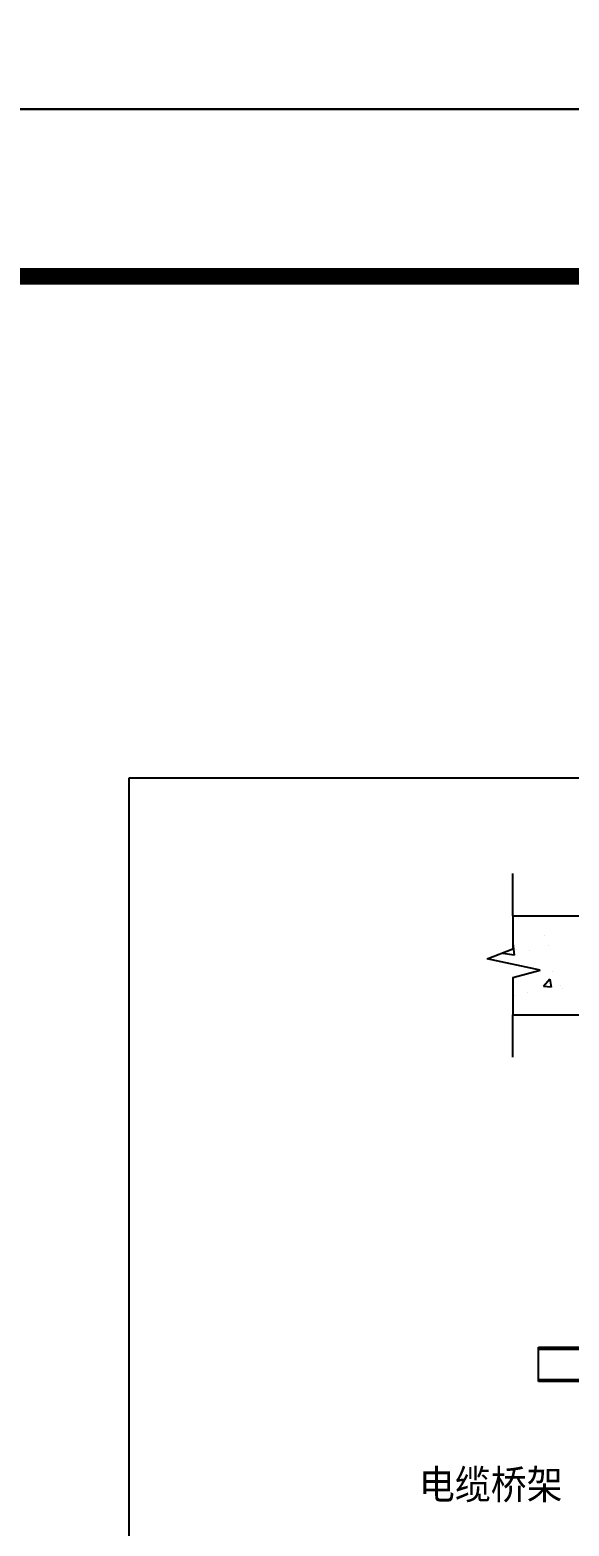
# Model space of a CAD drawing. Extents: x 1680110 to 2699828, y 269661 to 891349.
# Drawn here: x 2388967 to 2392191, y 721784 to 730741 of the extents above; entities that cross this region are included whole.
import ezdxf

# ---------------------------------------------------------------- set-up
doc = ezdxf.new("R2010")
doc.units = 0
doc.header["$LTSCALE"] = 1000
doc.header["$MEASUREMENT"] = 0
for name, color, linetype in [('02___PRT_ALL_AXES', 7, 'Continuous'), ('11122', 7, 'Continuous'), ('PUB_TITLE', 4, 'Continuous'), ('图框', 4, 'Continuous')]:
    doc.layers.add(name, color=color, linetype=linetype)
doc.styles.add('_TEL_DIM', font='SIMPLEX', dxfattribs={"width": 0.8, "height": 3.5, "bigfont": 'HZTXT'})

msp = doc.modelspace()

# ---------------------------------------------------------------- linework, layer by layer
at = {"color": 7, "linetype": 'Continuous'}
for p, q in [((2392007.4, 722650.9), (2392007.4, 722855.8)), ((2392007.4, 722855.8), (2394739.3, 722855.8)), ((2392007.4, 722844.4), (2394739.3, 722844.4)), ((2392007.4, 722662.3), (2394739.3, 722662.3)), ((2394739.3, 722650.9), (2392007.4, 722650.9))]:
    msp.add_line(p, q, dxfattribs=at)
at = {"color": 0}
for points in [[(2391853.5, 725437.2), (2391853.5, 725691)], [(2391853.5, 725437.2), (2391853.5, 725239)], [(2391701.1, 725180.1), (2391853.5, 725239)], [(2392017.3, 725111.5), (2391701.1, 725180.1)], [(2391853.5, 725067.7), (2392017.3, 725111.5)], [(2391853.5, 725067.7), (2391853.5, 724845.6)], [(2391853.5, 724591.8), (2391853.5, 724845.6)]]:
    msp.add_lwpolyline(points, dxfattribs=at)
at = {"layer": '02___PRT_ALL_AXES', "color": 0, "linetype": 'Continuous'}
for p, q in [((2391853.5, 725437.2), (2396859.8, 725437.2)), ((2391853.5, 724845.6), (2396859.8, 724845.6))]:
    msp.add_line(p, q, dxfattribs=at)
at = {"layer": '11122'}
msp.add_lwpolyline([(2389560.7, 726263.9), (2398459.8, 726263.9), (2398459.8, 715237.1), (2389560.7, 715237.1)], close=True, dxfattribs=at)
at = {"layer": 'PUB_TITLE'}
for points in [[(2361418.2, 730265.8), (2420818.2, 730265.8), (2420818.2, 772265.8), (2361418.2, 772265.8)], [(2361418.2, 688265.8), (2420818.2, 688265.8), (2420818.2, 730265.8), (2361418.2, 730265.8)]]:
    msp.add_lwpolyline(points, close=True, dxfattribs=at)
at = {"layer": 'PUB_TITLE', "const_width": 100}
msp.add_lwpolyline([(2363918.2, 689265.8), (2419818.2, 689265.8), (2419818.2, 729265.8), (2363918.2, 729265.8)], close=True, dxfattribs=at)
at = {"layer": '图框', "color": 0}
for p, q in [((2391886.3, 725422.4), (2391886.3, 725422.4)), ((2392046.2, 725320.5), (2392046.2, 725320.5)), ((2391794.8, 725214), (2391798.3, 725217.7)), ((2391794.8, 725214), (2391862.2, 725203.6)), ((2391853.5, 725275.2), (2391853.9, 725275.6)), ((2391864.8, 725202.4), (2391856.4, 725274.4)), ((2391876.5, 725237.3), (2391876.5, 725237.3)), ((2391951.8, 725228.1), (2391951.8, 725228.1)), ((2392066.4, 725262.3), (2392066.4, 725262.3)), ((2392038.4, 725016.2), (2392075, 725059.8)), ((2392086.2, 725011.2), (2392077.4, 725058.8)), ((2392089.8, 725102.4), (2392089.8, 725102.4)), ((2392140.3, 725019.7), (2392140.3, 725019.7)), ((2391866.8, 724963.2), (2391866.8, 724963.2)), ((2391942.6, 724975.6), (2391942.6, 724975.6)), ((2392038.4, 725016.2), (2392083.7, 725012.2)), ((2392154.1, 725001), (2392154.1, 725001))]:
    msp.add_line(p, q, dxfattribs=at)

# ---------------------------------------------------------------- texts
at = {"color": 4, "insert": (2391292.6, 722120.9), "char_height": 175, "width": 973.875, "attachment_point": 1, "style": '_TEL_DIM'}
msp.add_mtext('\\fￋￎￌﾣﾤ|b0|i0|c134|p2;\\W0.9000000000;\\T1.0000000000;\\o\\l电缆桥架', dxfattribs=at)

doc.saveas('drawing.dxf')
